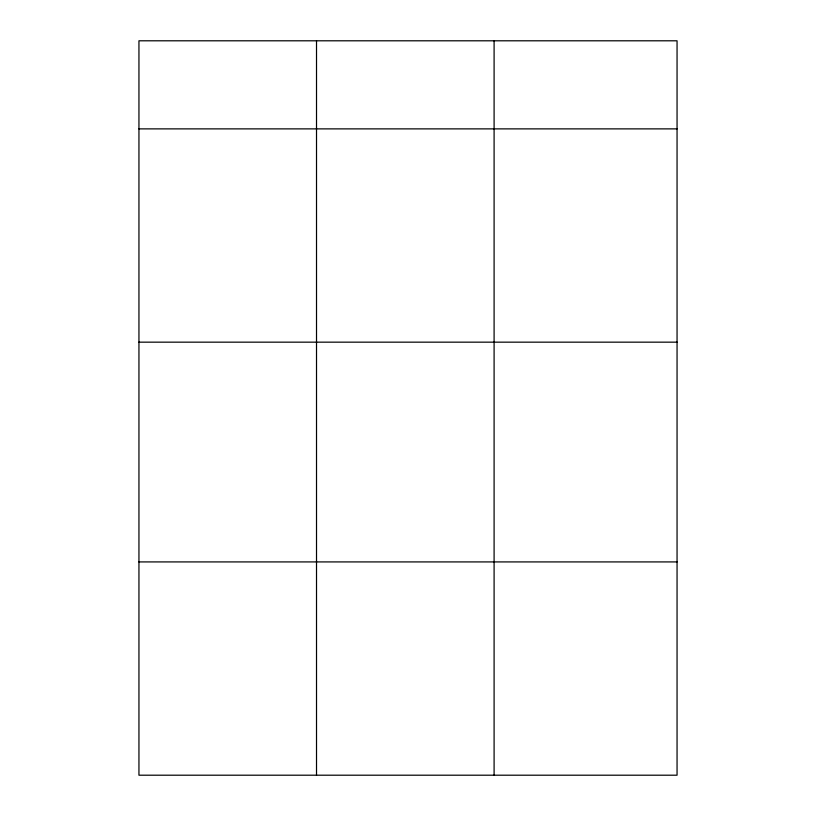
<?xml version="1.0" encoding="UTF-8"?>
<svg xmlns="http://www.w3.org/2000/svg" width="816" height="816" viewBox="0 0 816 816"><rect width="100%" height="100%" fill="white"/><g stroke="black" fill="none" stroke-linecap="round" stroke-linejoin="round"><path stroke-width="1.22" d="M677.056 342.159L677.056 40.8L138.944 40.8L138.944 775.2L677.056 775.2L677.056 342.159L138.944 342.159M138.944 128.877L677.056 128.877M138.944 561.918L677.056 561.918M494.098 40.8L494.098 775.2M316.516 40.8L316.516 775.2"/></g></svg>
